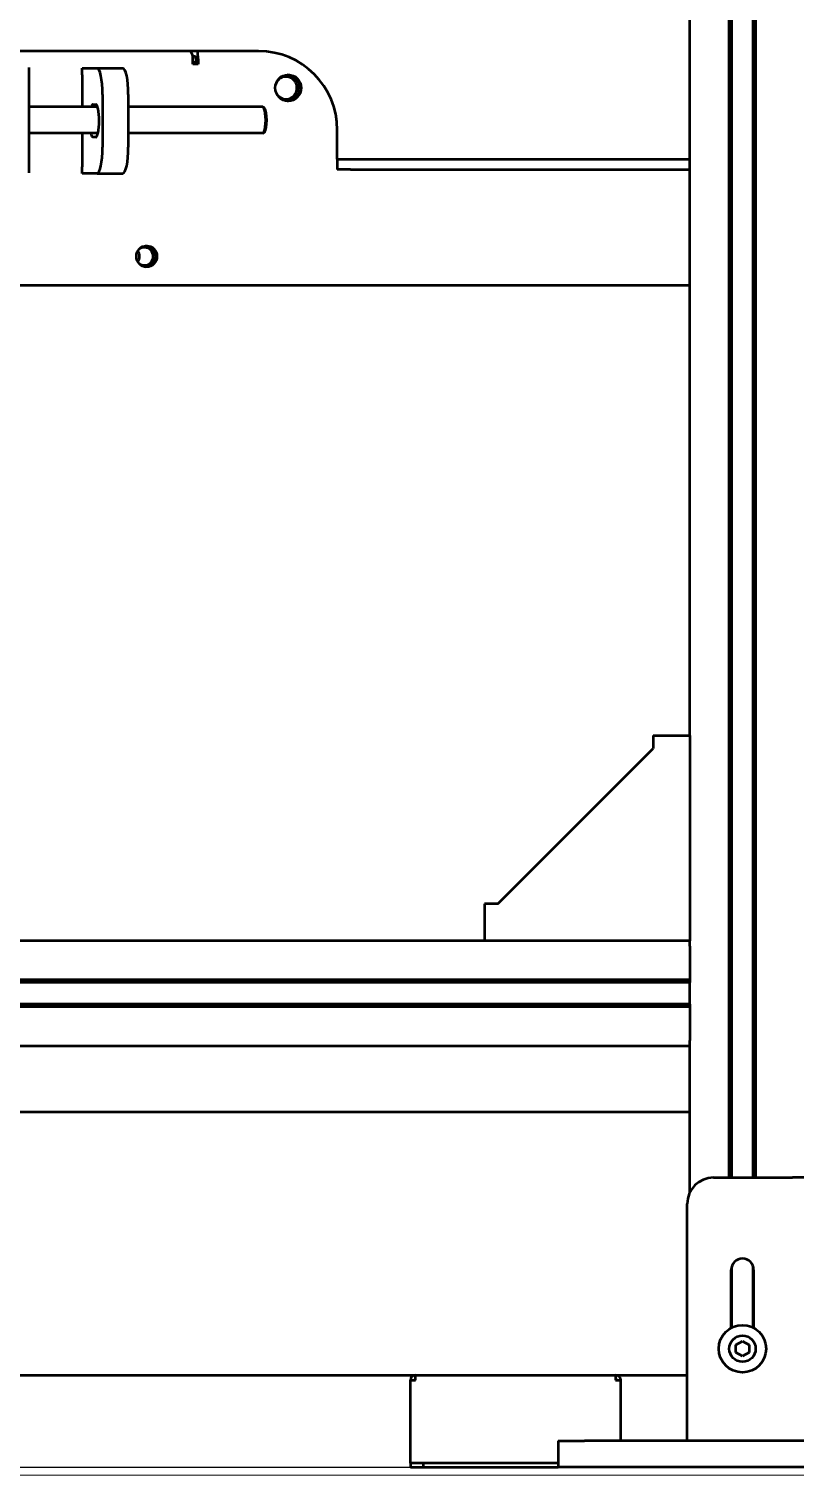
# Model space of a CAD drawing. Header units: millimetres. Extents: x 845401 to 948039, y 511594 to 550263.
# Drawn here: x 915340 to 915631, y 544184 to 544733 of the extents above; entities that cross this region are included whole.
import ezdxf

# ---------------------------------------------------------------- set-up
doc = ezdxf.new("R2010")
doc.units = ezdxf.units.MM
doc.layers.add('A-剖-0.10mm.......SECT-L01', color=255, linetype='Continuous', lineweight=18)
doc.layers.add('可见 (ISO)', color=7, linetype='Continuous', lineweight=50)

# ---------------------------------------------------------------- blocks, each defined once
blk = doc.blocks.new('A$C2A4E01FC')
at = {"color": 251}
blk.add_line((224.5, 161.95), (5614.5, 161.95), dxfattribs=at)
at = {"layer": '可见 (ISO)', "color": 251}
for p, q in [((3249.4, 271.95), (3249.4, 2641.95)), ((3250.4, 271.95), (3250.4, 2641.95)), ((3258.6, 271.95), (3258.6, 2641.95)), ((3259.6, 271.95), (3259.6, 2641.95)), ((3234.5, 439.95), (3234.5, 799.11)), ((3070.5, 699.92), (2930.5, 699.92)), ((3044.88, 699.92), (3044.88, 699.6)), ((3045.53, 697.94), (3046.54, 697.94)), ((2983.26, 693.69), (2983.26, 653.69)), ((3003.57, 693.44), (3009.18, 693.44)), ((3003.57, 690.94), (3003.57, 693.44)), ((3009.18, 693.44), (3018.96, 693.44)), ((3045.63, 694.94), (3045.63, 696.94)), ((3047.58, 694.94), (3045.63, 694.94)), ((3046.75, 696.94), (3046.75, 694.94)), ((3047.58, 696.94), (3047.58, 694.94)), ((3003.57, 690.94), (3003.57, 678.69)), ((3011.26, 683.44), (3011.26, 663.44)), ((3021.04, 683.44), (3021.04, 663.44)), ((3009.37, 678.69), (2983.26, 678.69)), ((3007.62, 679.69), (3008.66, 679.69)), ((3072.22, 678.69), (3021.04, 678.69)), ((3072.91, 678.09), (3072.44, 678.57)), ((3009.51, 668.69), (2983.26, 668.69)), ((3003.57, 668.69), (3003.57, 655.94)), ((3008.66, 667.19), (3007.62, 667.19)), ((3072.22, 668.69), (3021.04, 668.69)), ((3072.91, 669.29), (3072.44, 668.8)), ((3100.5, 659.42), (3100.5, 669.92)), ((3100.5, 658.92), (3100.5, 659.42)), ((3003.57, 653.44), (3003.57, 655.94)), ((3100.5, 658.92), (3105.5, 658.92)), ((3100.5, 658.92), (3100.5, 654.92)), ((3105.5, 654.92), (3100.5, 654.92)), ((3105.5, 658.92), (3234.5, 658.92)), ((3105.5, 654.92), (3234.5, 654.92)), ((3009.18, 653.44), (3003.57, 653.44)), ((3009.18, 653.44), (3018.96, 653.44)), ((2899.82, 610.94), (3234.5, 610.94)), ((3220.5, 439.95), (3234.5, 439.95)), ((3220.5, 439.95), (3220.5, 434.95)), ((3234.5, 439.95), (3234.5, 361.95)), ((3161.5, 375.95), (3220.5, 434.95)), ((3156.5, 375.95), (3156.5, 361.95)), ((3161.5, 375.95), (3156.5, 375.95)), ((3156.5, 361.95), (612.5, 361.95)), ((3234.5, 361.95), (3156.5, 361.95)), ((3234.5, 359.85), (3234.5, 361.95)), ((3234.5, 359.85), (3234.5, 347.05)), ((3234.5, 347.05), (534.5, 347.05)), ((3234.5, 347.05), (3234.5, 346.05)), ((3234.5, 346.05), (534.5, 346.05)), ((3234.5, 337.85), (3234.5, 346.05)), ((3234.5, 337.85), (534.5, 337.85)), ((3234.5, 336.85), (534.5, 336.85)), ((3234.5, 337.85), (3234.5, 336.85)), ((3234.5, 336.85), (3234.5, 324.05)), ((3234.5, 321.95), (534.5, 321.95)), ((3234.5, 321.95), (3234.5, 324.05)), ((3234.5, 266.31), (3234.5, 321.95)), ((1050.01, 296.95), (3234.5, 296.95)), ((3243.5, 271.95), (3273.5, 271.95)), ((3281.5, 271.95), (3273.5, 271.95)), ((3233.5, 171.95), (3233.5, 261.95)), ((3250.25, 214.88), (3250.25, 236.95)), ((3250.4, 214.96), (3250.4, 238.07)), ((3258.6, 214.96), (3258.6, 238.07)), ((3258.75, 236.95), (3258.75, 214.88)), ((3252, 208.39), (3254.5, 209.84)), ((3254.5, 209.84), (3257, 208.39)), ((3252, 205.51), (3252, 208.39)), ((3254.5, 204.06), (3252, 205.51)), ((3257, 205.51), (3254.5, 204.06)), ((3257, 208.39), (3257, 205.51)), ((1050.01, 196.95), (3233.5, 196.95)), ((3128.27, 163.95), (3128.27, 194.95)), ((3128.27, 194.95), (3130.27, 194.95)), ((3130.27, 194.95), (3130.27, 196.95)), ((3130.27, 196.95), (3206.27, 196.95)), ((3206.27, 196.95), (3206.27, 194.95)), ((3206.27, 194.95), (3208.27, 194.95)), ((3208.27, 171.95), (3208.27, 194.95)), ((3184.5, 171.95), (3194.5, 171.95)), ((3184.5, 171.95), (3184.5, 161.95)), ((3314.5, 171.95), (3194.5, 171.95)), ((3128.27, 163.45), (3128.27, 163.95)), ((3133.27, 163.45), (3128.27, 163.45)), ((3128.27, 163.45), (3128.27, 161.95)), ((3128.27, 161.95), (3133.27, 161.95)), ((3133.27, 161.95), (3133.27, 163.45)), ((3184.5, 163.45), (3133.27, 163.45)), ((3133.27, 161.95), (3184.5, 161.95)), ((3194.5, 161.95), (3184.5, 161.95)), ((3314.5, 161.95), (3194.5, 161.95))]:
    blk.add_line(p, q, dxfattribs=at)
for radius in [9, 5]:
    blk.add_circle((3254.5, 206.95), radius, dxfattribs=at)
for centre, radius, start, end in [((3070.5, 669.92), 30, 0, 90), ((3243.5, 261.95), 10, 90, 180), ((3254.5, 236.95), 4.25, 0, 180), ((3130.27, 194.95), 2, 90, 180), ((3130.27, 194.95), 0.5, 90, 180), ((3206.27, 194.95), 2, 0, 90), ((3206.27, 194.95), 0.5, 0, 90)]:
    blk.add_arc(centre, radius, start, end, dxfattribs=at)
for centre, major_axis, ratio, start_param, end_param in [((3040.74, 696.94), (0, 5), 0.978148, 4.712389, 5.351145), ((3046.54, 696.94), (0, 1), 0.207912, 4.712389, 6.283185), ((3046.54, 696.94), (0, 5), 0.207912, 4.712389, 5.351145), ((3009.18, 683.44), (0, 10), 0.207912, 4.712389, 6.283185), ((3018.96, 683.44), (0, 10), 0.207912, 4.712389, 6.283185), ((3048.55, 685.94), (0, 9.9), 0.978148, 0.187067, 0.306912), ((3054.69, 685.94), (0, -12.5), 0.978148, 3.847767, 3.908587), ((3080.99, 685.94), (0, -4.25), 0.978148, 5.248062, 10.459902), ((3080.99, 685.94), (0, -5), 0.978148, 0.085125, 3.056467), ((3007.62, 673.44), (0, 6.25), 0.207912, 0, 0.573513), ((3008.66, 673.44), (0, 6.25), 0.207912, 3.141593, 6.283185), ((3072.22, 673.69), (0, -5), 0.207912, 0, 3.141593), ((3072.71, 673.69), (0, 4.5), 0.207912, 3.355783, 6.068995), ((3007.62, 673.44), (0, -6.25), 0.207912, 5.575702, 6.283185), ((3009.18, 663.44), (0, -10), 0.207912, 0, 1.570796), ((3018.96, 663.44), (0, -10), 0.207912, 0, 1.570796), ((3021.99, 621.94), (0, 3.4), 0.978148, 4.069831, 5.354947), ((3027.19, 621.94), (0, -3.4), 0.978148, 5.58487, 10.123093), ((3027.19, 621.94), (0, -4), 0.978148, 0.106479, 3.035113)]:
    blk.add_ellipse(centre, major_axis=major_axis, ratio=ratio, start_param=start_param, end_param=end_param, dxfattribs=at)
for centre, major_axis in [((3081.82, 685.94), (0, 5)), ((3028.02, 621.94), (0, 4))]:
    blk.add_ellipse(centre, major_axis=major_axis, ratio=0.978148, dxfattribs=at)

msp = doc.modelspace()

# ---------------------------------------------------------------- linework, layer by layer
at = {"layer": 'A-剖-0.10mm.......SECT-L01', "color": 6}
msp.add_line((894760.27, 544183.82, -0.13), (934283.3, 544183.82, -0.13), dxfattribs=at)

# ---------------------------------------------------------------- block references
msp.add_blockref('A$C2A4E01FC', (912356.69, 544024.87))

doc.saveas('drawing.dxf')
